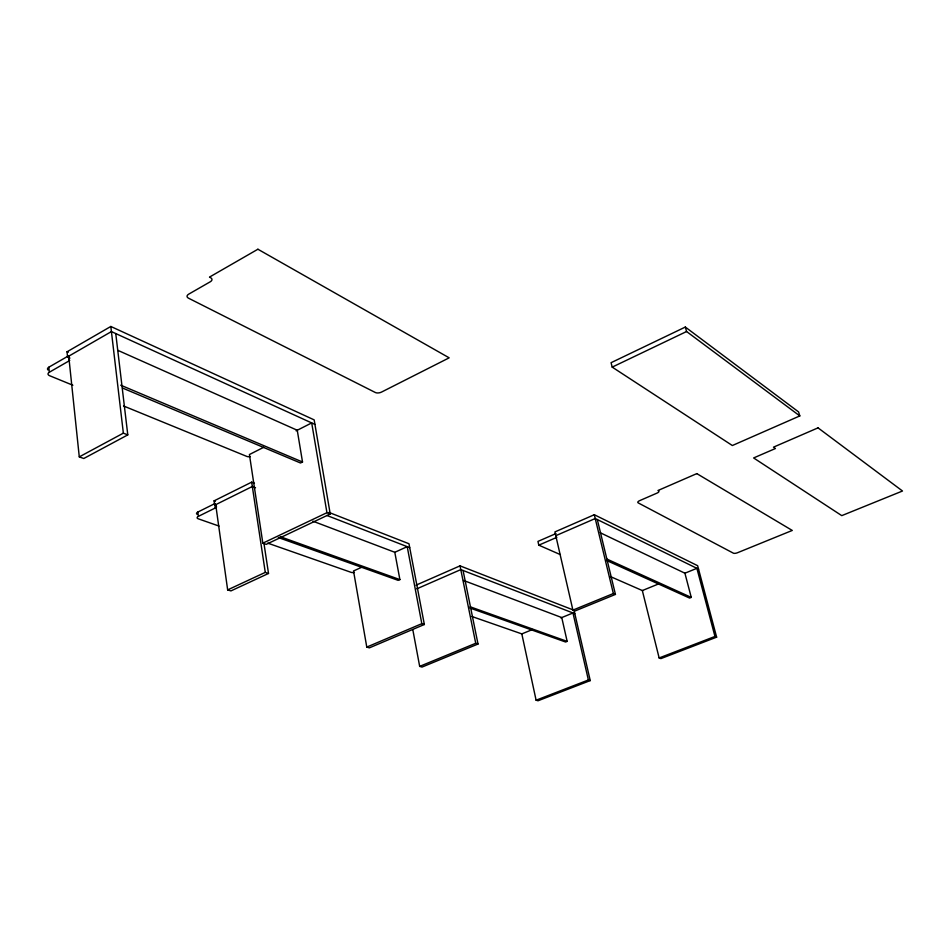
<?xml version="1.0" encoding="UTF-8"?>
<svg xmlns="http://www.w3.org/2000/svg" width="950" height="950" viewBox="0 0 950 950"><rect width="100%" height="100%" fill="white"/><g stroke="black" fill="none" stroke-linecap="round" stroke-linejoin="round"><path stroke-width="1.43" d="M69.92 358.138A5.083 2.529 -3.8 0 0 68.792 357.39L67.557 356.867L67.034 351.797L110.817 326.468L314.165 419.876L330.232 513.986L266.214 544.362L262.841 543.174L249.422 454.539L263.696 447.296M47.951 369.954A5.023 2.47 -3.6 0 1 48.842 367.199L68.436 355.906M67.557 356.867L111.411 331.586L314.937 424.412M72.865 385.237L49.59 375.701A5.023 2.458 -3.7 0 1 49.341 372.234L68.958 360.952A5.083 2.529 -3.8 0 0 69.742 360.383M68.733 356.191L79.278 456.879L123.357 433.152L127.787 434.886L115.758 333.569M127.787 434.886L83.766 458.506L79.278 456.879M296.127 430.825L311.695 422.928L326.942 512.691L330.232 513.986M216.208 505.804A4.073 1.722 -7.6 0 0 215.602 505.495L214.7 505.174L214.094 500.852L251.667 482.149L254.422 483.229M197.256 514.354A4.037 1.686 -7.5 0 1 197.826 512.062L214.712 503.666A4.073 1.722 -7.6 0 0 215.08 503.464M214.7 505.174L252.32 486.495L255.514 487.742M117.764 350.312L297.255 430.255L302.516 461.997L300.509 462.994L122.502 388.027M219.023 526.074L198.158 518.771A4.049 1.686 -7.5 0 1 198.408 516.349L215.306 507.977A4.073 1.722 -7.6 0 0 216.576 506.861M685.33 327.061L611.064 362.698L612.204 367.116L732.355 445.526L799.805 415.922L798.582 411.92L685.33 327.061L686.577 331.526L799.805 415.922M612.204 367.116L686.577 331.526M262.841 543.174L326.942 512.691M215.709 504.676L227.656 589.891L265.276 572.387L268.517 573.456L263.886 542.949M268.517 573.456L230.945 590.9L227.656 589.891M362.912 566.711L353.519 570.962L366.783 647.092L369.384 647.852L424.353 624.506L408.975 543.744L328.938 512.406M395.129 552.14L407.218 546.666L421.824 623.675L424.353 624.506M312.954 521.206L394.796 552.283L399.891 579.595L398.157 580.355L278.291 537.522M416.029 585.164L460.026 565.856L574.038 610.28L590.235 680.592L538.021 700.768L536.097 700.209L521.823 633.899L532.594 629.494M416.729 588.869L460.786 569.608L574.821 613.688M658.694 583.882L642.331 590.556L659.146 657.958L660.891 658.611L716.633 637.153L697.633 565.689L594.308 514.722L554.919 531.917L572.909 610.126L575.035 610.957L615.434 594.415L597.301 519.555M555.987 533.556L537.961 541.405L538.804 545.169L560.393 554.634M555.786 535.693L595.234 518.534L698.559 569.145M538.804 545.169L556.854 537.332M366.783 647.092L421.824 623.675M412.858 629.957L419.674 666.377L475.724 643.281L478.016 644.029L463.066 570.487M478.016 644.029L422.037 667.066L419.674 666.377M572.909 610.126L613.356 593.536L615.434 594.415M560.856 617.939L572.969 612.976L588.383 679.986L590.235 680.592M684.606 573.325L696.884 568.326L714.97 636.453L716.633 637.153M463.505 580.438L561.759 617.571L567.15 641.381L565.594 642.01L469.858 607.976M600.269 532.748L684.914 573.206L691.256 597.408L689.593 598.072L606.373 560.381M536.097 700.209L588.383 679.986M659.146 657.958L714.97 636.453M471.901 616.502L522.334 634.078M267.71 543.127L351.168 572.363A3.562 1.354 -10 0 0 354.421 572.387M470.131 606.777L567.15 641.381M280.119 536.655L399.891 579.595M214.094 500.852L214.997 501.184A4.073 1.722 -7.6 0 1 215.329 501.327M326.871 515.458L409.723 547.639M123.536 405.971L246.774 456.404A4.287 1.924 -8.1 0 0 250.23 456.665M120.698 385.166L302.516 461.997M67.034 351.797L68.257 352.319M610.328 576.531L642.722 590.722M606.812 559.028L691.256 597.408M594.308 514.722L613.356 593.536M460.026 565.856L475.724 643.281M251.667 482.149L265.276 572.387M214.712 503.666L215.306 507.977M197.826 512.062L198.408 516.349M110.817 326.468L123.357 433.152M68.566 357.164L68.958 360.952M48.842 367.199L49.341 372.234M257.901 249.232L209.487 277.103L210.651 277.721A5.225 2.838 -6.3 0 1 210.283 281.77L188.67 294.179A5.166 2.767 -6 0 0 188.397 298.122L375.392 392.528A4.418 2.102 -10.4 0 0 381.496 392.089L449.172 357.829L257.901 249.232M696.813 473.611L657.982 490.509L658.528 490.806A3.622 1.401 -14.5 0 1 657.079 493.074L639.587 500.674A3.586 1.377 -14.2 0 0 638.198 502.883L733.364 553.161A3.242 1.104 -15 0 0 737.544 552.722L792.264 530.444L696.813 473.611M818.033 427.856L773.466 447.165L775.438 448.519L753.623 457.947L841.771 515.636L902.5 491.008L818.033 427.856"/></g></svg>
